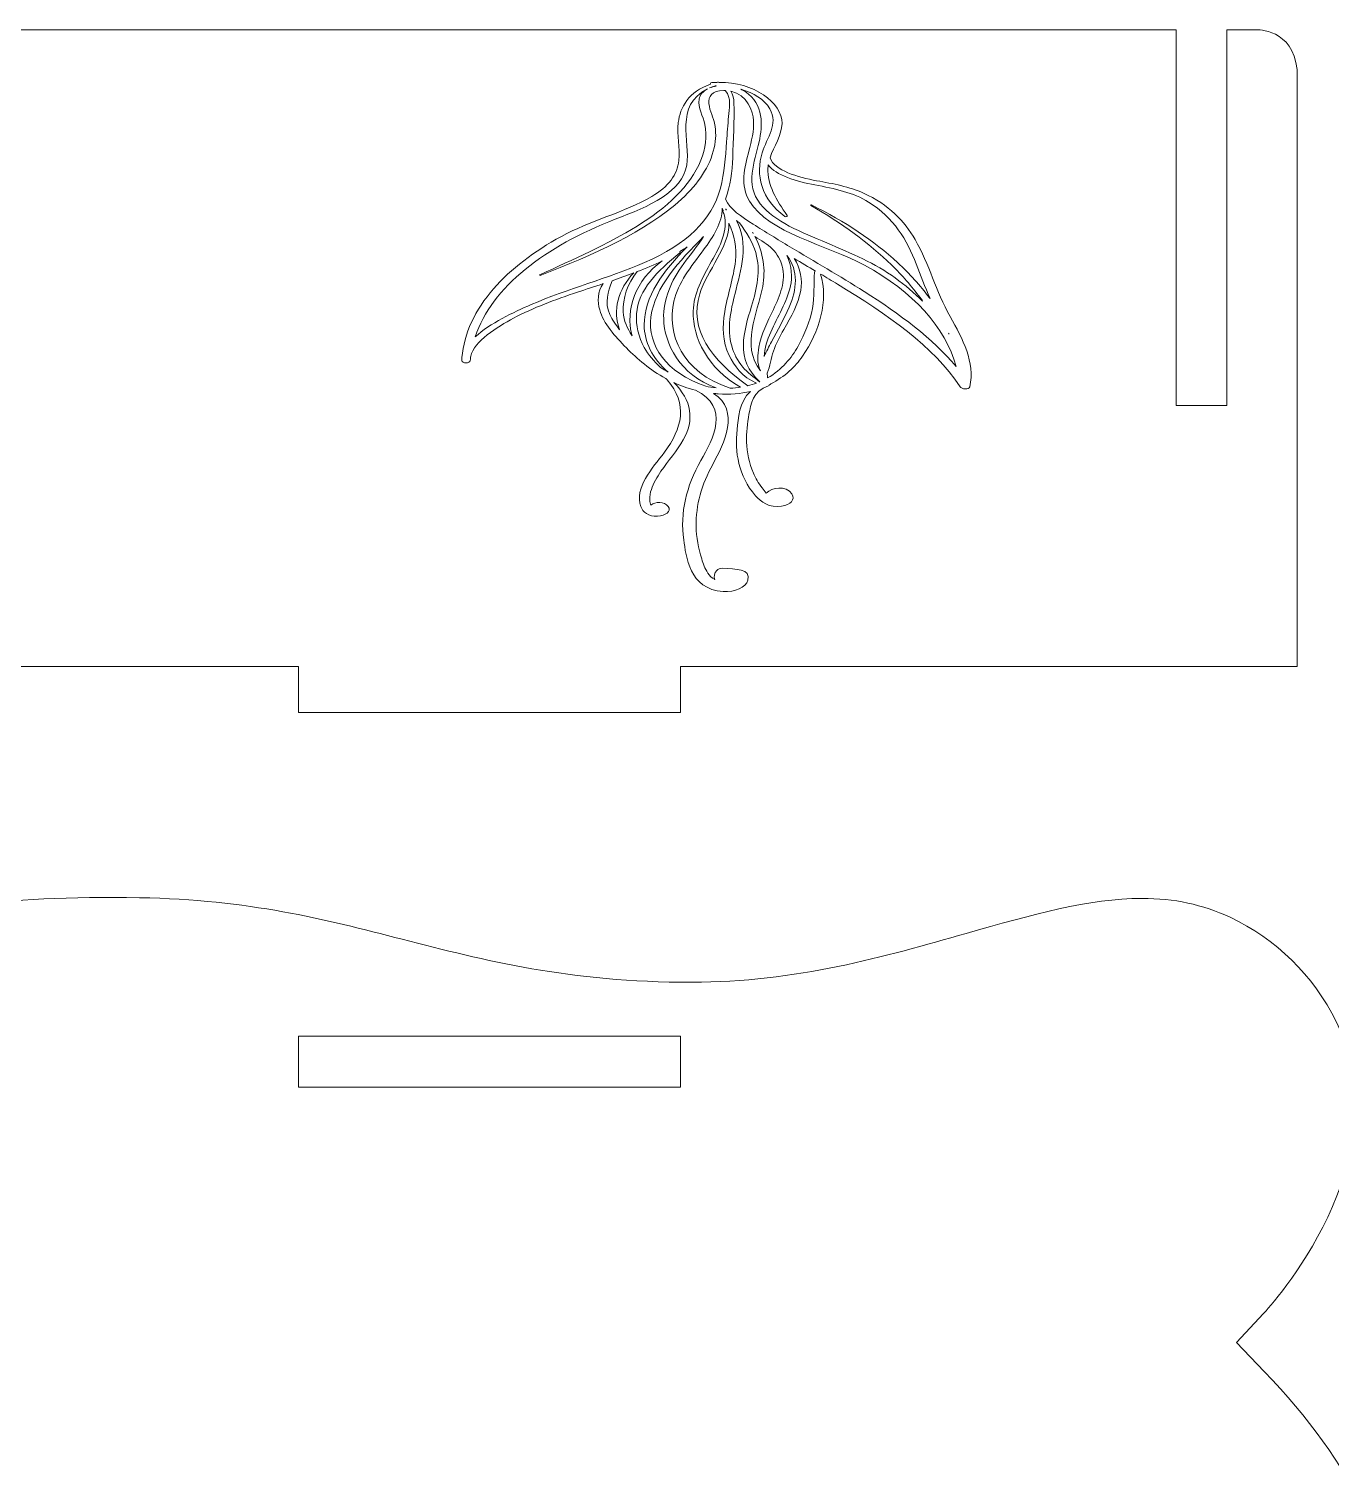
# Model space of a CAD drawing. Header units: millimetres. Extents: x -390 to 773, y -263 to 188.
# Drawn here: x 385.5 to 487.8, y 75.6 to 188.4 of the extents above; entities that cross this region are included whole.
import ezdxf

# ---------------------------------------------------------------- set-up
doc = ezdxf.new("R2010")
doc.units = ezdxf.units.MM
doc.header["$MEASUREMENT"] = 0
doc.layers.add('Layer 1', color=7, linetype='Continuous')

msp = doc.modelspace()

# ---------------------------------------------------------------- linework, layer by layer
at = {"layer": 'Layer 1', "color": 140, "lineweight": 9}
for points, knots in [([(150.1144, 138.3326), (150.1144, 138.3326), (150.1144, 185.2148), (150.1144, 185.2148), (150.1144, 185.2148), (150.1144, 185.2148), (150.114, 188.257), (153.3302, 188.3326), (153.3302, 188.3326), (153.3302, 188.3326), (155.6145, 188.3326), (155.6145, 188.3326), (155.6145, 188.3326), (155.6145, 188.3326), (155.6145, 158.833), (155.6145, 158.833), (155.6145, 158.833), (155.6145, 158.833), (159.6145, 158.833), (159.6145, 158.833), (159.6145, 158.833), (159.6145, 158.833), (159.6145, 188.3326), (159.6145, 188.3326), (159.6145, 188.3326), (159.6145, 188.3326), (475.6146, 188.3326), (475.6146, 188.3326), (475.6146, 188.3326), (475.6146, 188.3326), (475.6146, 158.833), (475.6146, 158.833), (475.6146, 158.833), (475.6146, 158.833), (479.6146, 158.833), (479.6146, 158.833), (479.6146, 158.833), (479.6146, 158.833), (479.6146, 188.3326), (479.6146, 188.3326), (479.6146, 188.3326), (479.6146, 188.3326), (481.9426, 188.3326), (481.9426, 188.3326), (481.9426, 188.3326), (481.9426, 188.3326), (484.832, 188.4082), (485.1146, 185.2011), (485.1146, 185.2011), (485.1146, 185.2011), (485.1146, 138.3326), (485.1146, 138.3326), (485.1146, 138.3326), (485.1146, 138.3326), (436.7013, 138.3326), (436.7013, 138.3326), (436.7013, 138.3326), (436.7013, 138.3326), (436.7013, 134.7327), (436.7013, 134.7327), (436.7013, 134.7327), (436.7013, 134.7327), (406.7012, 134.7327), (406.7012, 134.7327), (406.7012, 134.7327), (406.7012, 134.7327), (406.7012, 138.3326), (406.7012, 138.3326), (406.7012, 138.3326), (406.7012, 138.3326), (332.6146, 138.3326), (332.6146, 138.3326), (332.6146, 138.3326), (332.6146, 138.3326), (332.6146, 134.7327), (332.6146, 134.7327), (332.6146, 134.7327), (332.6146, 134.7327), (302.6146, 134.7327), (302.6146, 134.7327), (302.6146, 134.7327), (302.6146, 134.7327), (302.6146, 138.3326), (302.6146, 138.3326), (302.6146, 138.3326), (302.6146, 138.3326), (228.5381, 138.3326), (228.5381, 138.3326), (228.5381, 138.3326), (228.5381, 138.3326), (228.5381, 134.7327), (228.5381, 134.7327), (228.5381, 134.7327), (228.5381, 134.7327), (198.5381, 134.7327), (198.5381, 134.7327), (198.5381, 134.7327), (198.5381, 134.7327), (198.5381, 138.3326), (198.5381, 138.3326), (198.5381, 138.3326), (198.5381, 138.3326), (150.1144, 138.3326), (150.1144, 138.3326)], [0, 0, 0, 0, 0.03703704, 0.03703704, 0.03703704, 0.03703704, 0.07407407, 0.07407407, 0.07407407, 0.07407407, 0.11111111, 0.11111111, 0.11111111, 0.11111111, 0.14814815, 0.14814815, 0.14814815, 0.14814815, 0.18518519, 0.18518519, 0.18518519, 0.18518519, 0.22222222, 0.22222222, 0.22222222, 0.22222222, 0.25925926, 0.25925926, 0.25925926, 0.25925926, 0.2962963, 0.2962963, 0.2962963, 0.2962963, 0.33333333, 0.33333333, 0.33333333, 0.33333333, 0.37037037, 0.37037037, 0.37037037, 0.37037037, 0.40740741, 0.40740741, 0.40740741, 0.40740741, 0.44444444, 0.44444444, 0.44444444, 0.44444444, 0.48148148, 0.48148148, 0.48148148, 0.48148148, 0.51851852, 0.51851852, 0.51851852, 0.51851852, 0.55555556, 0.55555556, 0.55555556, 0.55555556, 0.59259259, 0.59259259, 0.59259259, 0.59259259, 0.62962963, 0.62962963, 0.62962963, 0.62962963, 0.66666667, 0.66666667, 0.66666667, 0.66666667, 0.7037037, 0.7037037, 0.7037037, 0.7037037, 0.74074074, 0.74074074, 0.74074074, 0.74074074, 0.77777778, 0.77777778, 0.77777778, 0.77777778, 0.81481481, 0.81481481, 0.81481481, 0.81481481, 0.85185185, 0.85185185, 0.85185185, 0.85185185, 0.88888889, 0.88888889, 0.88888889, 0.88888889, 0.92592593, 0.92592593, 0.92592593, 0.92592593, 1, 1, 1, 1]), ([(317.6146, -127.7925), (317.6146, -127.7925), (316.9787, -127.3985), (316.9787, -127.3985), (316.9787, -127.3985), (309.0603, -122.4939), (294.5624, -120.4573), (288.5597, -120.4573), (288.5597, -120.4573), (278.557, -120.4573), (271.9278, -121.8421), (265.5164, -123.182), (265.5164, -123.182), (258.5825, -124.6324), (252.0478, -126.0049), (241.0019, -125.771), (241.0019, -125.771), (232.3627, -125.5949), (226.5445, -124.0967), (220.3841, -122.5099), (220.3841, -122.5099), (213.9333, -120.8479), (207.2644, -119.1292), (197.6492, -119.1292), (197.6492, -119.1292), (189.5019, -119.1292), (182.3869, -121.1623), (176.1095, -122.9561), (176.1095, -122.9561), (170.9324, -124.4365), (166.4689, -125.7134), (162.2886, -125.7134), (162.2886, -125.7134), (159.7504, -125.7134), (157.5534, -125.2415), (155.3749, -124.2278), (155.3749, -124.2278), (151.7876, -122.5602), (148.8255, -119.6533), (147.0351, -116.0424), (147.0351, -116.0424), (141.668, -105.2147), (152.2929, -93.6036), (152.7476, -93.1148), (152.7476, -93.1148), (152.7476, -93.1148), (154.8697, -90.8321), (154.8697, -90.8321), (154.8697, -90.8321), (154.8697, -90.8321), (152.6979, -88.5839), (152.6979, -88.5839), (152.6979, -88.5839), (145.6545, -81.2919), (142.2713, -74.0726), (142.6422, -67.1278), (142.6422, -67.1278), (142.9108, -62.0886), (145.0156, -58.6883), (147.6804, -54.3842), (147.6804, -54.3842), (150.0983, -50.4775), (152.8362, -46.0546), (154.3623, -39.8012), (154.3623, -39.8012), (156.1558, -32.459), (157.0829, -16.4868), (149.184, -3.1986), (149.184, -3.1986), (149.184, -3.1986), (148.9428, -2.792), (148.9428, -2.792), (148.9428, -2.792), (148.9428, -2.792), (149.184, -2.3856), (149.184, -2.3856), (149.184, -2.3856), (157.0829, 10.9018), (156.1555, 26.874), (154.3623, 34.2172), (154.3623, 34.2172), (152.8362, 40.4703), (150.0983, 44.8932), (147.6826, 48.7966), (147.6826, 48.7966), (145.0156, 53.1044), (142.9108, 56.5045), (142.6422, 61.5448), (142.6422, 61.5448), (142.2713, 68.4893), (145.6545, 75.7078), (152.6979, 82.9996), (152.6979, 82.9996), (152.6979, 82.9996), (154.87, 85.2496), (154.87, 85.2496), (154.87, 85.2496), (154.87, 85.2496), (152.746, 87.5324), (152.746, 87.5324), (152.746, 87.5324), (152.2917, 88.0193), (141.6606, 99.6165), (147.0357, 110.4583), (147.0357, 110.4583), (148.8252, 114.0692), (151.787, 116.9762), (155.3755, 118.6445), (155.3755, 118.6445), (157.5568, 119.6574), (159.7532, 120.1293), (162.288, 120.1293), (162.288, 120.1293), (166.4606, 120.1293), (170.9242, 118.8535), (176.0927, 117.3764), (176.0927, 117.3764), (182.3811, 115.5787), (189.4988, 113.5441), (197.6492, 113.5441), (197.6492, 113.5441), (207.2653, 113.5441), (213.9339, 115.2628), (220.3828, 116.924), (220.3828, 116.924), (226.5424, 118.5116), (232.3603, 120.0106), (241.0032, 120.1869), (241.0032, 120.1869), (252.013, 120.4144), (258.5764, 119.0473), (265.5045, 117.5995), (265.5045, 117.5995), (271.9205, 116.2588), (278.553, 114.8722), (288.5597, 114.8722), (288.5597, 114.8722), (294.5624, 114.8722), (309.0603, 116.9088), (316.9787, 121.8134), (316.9787, 121.8134), (316.9787, 121.8134), (317.6146, 122.2076), (317.6146, 122.2076), (317.6146, 122.2076), (317.6146, 122.2076), (318.2502, 121.8134), (318.2502, 121.8134), (318.2502, 121.8134), (326.1686, 116.9088), (340.6668, 114.8722), (346.6692, 114.8722), (346.6692, 114.8722), (356.677, 114.8722), (363.3087, 116.2588), (369.722, 117.5995), (369.722, 117.5995), (376.6517, 119.0473), (383.1957, 120.418), (394.2281, 120.1869), (394.2281, 120.1869), (402.8682, 120.0106), (408.6867, 118.5116), (414.846, 116.924), (414.846, 116.924), (421.2951, 115.2628), (427.9635, 113.5441), (437.5805, 113.5441), (437.5805, 113.5441), (445.7312, 113.5441), (452.8486, 115.5787), (459.1282, 117.3746), (459.1282, 117.3746), (464.3046, 118.8535), (468.7682, 120.1293), (472.9414, 120.1293), (472.9414, 120.1293), (475.4775, 120.1293), (477.6739, 119.6574), (479.8536, 118.6435), (479.8536, 118.6435), (483.4415, 116.9762), (486.4033, 114.0692), (488.1937, 110.4583), (488.1937, 110.4583), (493.5685, 99.6157), (482.9384, 88.0203), (482.4834, 87.5324), (482.4834, 87.5324), (482.4834, 87.5324), (480.3576, 85.2506), (480.3576, 85.2506), (480.3576, 85.2506), (480.3576, 85.2506), (482.5318, 82.9996), (482.5318, 82.9996), (482.5318, 82.9996), (489.5746, 75.7078), (492.9578, 68.4885), (492.5869, 61.5438), (492.5869, 61.5438), (492.3177, 56.5045), (490.2135, 53.1044), (487.5484, 48.8), (487.5484, 48.8), (485.1305, 44.8932), (482.3926, 40.4703), (480.8665, 34.2172), (480.8665, 34.2172), (479.0736, 26.874), (478.1459, 10.9018), (486.0451, -2.3856), (486.0451, -2.3856), (486.0451, -2.3856), (486.2863, -2.792), (486.2863, -2.792), (486.2863, -2.792), (486.2863, -2.792), (486.0451, -3.1986), (486.0451, -3.1986), (486.0451, -3.1986), (478.1456, -16.4868), (479.073, -32.459), (480.8665, -39.8012), (480.8665, -39.8012), (482.3926, -46.0546), (485.1305, -50.4775), (487.5466, -54.3807), (487.5466, -54.3807), (490.2135, -58.6883), (492.3177, -62.0886), (492.5869, -67.1288), (492.5869, -67.1288), (492.9578, -74.0736), (489.5746, -81.2919), (482.5312, -88.5839), (482.5312, -88.5839), (482.5312, -88.5839), (480.3588, -90.8329), (480.3588, -90.8329), (480.3588, -90.8329), (480.3588, -90.8329), (482.4825, -93.1158), (482.4825, -93.1158), (482.4825, -93.1158), (482.9372, -93.6044), (493.5615, -105.2147), (488.1931, -116.0424), (488.1931, -116.0424), (486.4039, -119.6533), (483.4418, -122.5602), (479.8536, -124.2286), (479.8536, -124.2286), (477.6745, -125.2415), (475.4781, -125.7134), (472.9402, -125.7134), (472.9402, -125.7134), (468.7615, -125.7134), (464.297, -124.4365), (459.1282, -122.9589), (459.1282, -122.9589), (452.8422, -121.1623), (445.727, -119.1292), (437.5805, -119.1292), (437.5805, -119.1292), (427.9649, -119.1292), (421.2955, -120.8479), (414.846, -122.5091), (414.846, -122.5091), (408.6845, -124.0967), (402.8661, -125.5949), (394.2266, -125.771), (394.2266, -125.771), (383.2066, -126.0023), (376.6526, -124.6324), (369.7247, -123.1853), (369.7247, -123.1853), (363.308, -121.8442), (356.6761, -120.4573), (346.6692, -120.4573), (346.6692, -120.4573), (340.6668, -120.4573), (326.1686, -122.4939), (318.2502, -127.3985), (318.2502, -127.3985), (318.2502, -127.3985), (317.6146, -127.7925), (317.6146, -127.7925)], [0, 0, 0, 0, 0.01369863, 0.01369863, 0.01369863, 0.01369863, 0.02739726, 0.02739726, 0.02739726, 0.02739726, 0.04109589, 0.04109589, 0.04109589, 0.04109589, 0.05479452, 0.05479452, 0.05479452, 0.05479452, 0.06849315, 0.06849315, 0.06849315, 0.06849315, 0.08219178, 0.08219178, 0.08219178, 0.08219178, 0.09589041, 0.09589041, 0.09589041, 0.09589041, 0.10958904, 0.10958904, 0.10958904, 0.10958904, 0.12328767, 0.12328767, 0.12328767, 0.12328767, 0.1369863, 0.1369863, 0.1369863, 0.1369863, 0.15068493, 0.15068493, 0.15068493, 0.15068493, 0.16438356, 0.16438356, 0.16438356, 0.16438356, 0.17808219, 0.17808219, 0.17808219, 0.17808219, 0.19178082, 0.19178082, 0.19178082, 0.19178082, 0.20547945, 0.20547945, 0.20547945, 0.20547945, 0.21917808, 0.21917808, 0.21917808, 0.21917808, 0.23287671, 0.23287671, 0.23287671, 0.23287671, 0.24657534, 0.24657534, 0.24657534, 0.24657534, 0.26027397, 0.26027397, 0.26027397, 0.26027397, 0.2739726, 0.2739726, 0.2739726, 0.2739726, 0.28767123, 0.28767123, 0.28767123, 0.28767123, 0.30136986, 0.30136986, 0.30136986, 0.30136986, 0.31506849, 0.31506849, 0.31506849, 0.31506849, 0.32876712, 0.32876712, 0.32876712, 0.32876712, 0.34246575, 0.34246575, 0.34246575, 0.34246575, 0.35616438, 0.35616438, 0.35616438, 0.35616438, 0.36986301, 0.36986301, 0.36986301, 0.36986301, 0.38356164, 0.38356164, 0.38356164, 0.38356164, 0.39726027, 0.39726027, 0.39726027, 0.39726027, 0.4109589, 0.4109589, 0.4109589, 0.4109589, 0.42465753, 0.42465753, 0.42465753, 0.42465753, 0.43835616, 0.43835616, 0.43835616, 0.43835616, 0.45205479, 0.45205479, 0.45205479, 0.45205479, 0.46575342, 0.46575342, 0.46575342, 0.46575342, 0.47945205, 0.47945205, 0.47945205, 0.47945205, 0.49315068, 0.49315068, 0.49315068, 0.49315068, 0.50684932, 0.50684932, 0.50684932, 0.50684932, 0.52054795, 0.52054795, 0.52054795, 0.52054795, 0.53424658, 0.53424658, 0.53424658, 0.53424658, 0.54794521, 0.54794521, 0.54794521, 0.54794521, 0.56164384, 0.56164384, 0.56164384, 0.56164384, 0.57534247, 0.57534247, 0.57534247, 0.57534247, 0.5890411, 0.5890411, 0.5890411, 0.5890411, 0.60273973, 0.60273973, 0.60273973, 0.60273973, 0.61643836, 0.61643836, 0.61643836, 0.61643836, 0.63013699, 0.63013699, 0.63013699, 0.63013699, 0.64383562, 0.64383562, 0.64383562, 0.64383562, 0.65753425, 0.65753425, 0.65753425, 0.65753425, 0.67123288, 0.67123288, 0.67123288, 0.67123288, 0.68493151, 0.68493151, 0.68493151, 0.68493151, 0.69863014, 0.69863014, 0.69863014, 0.69863014, 0.71232877, 0.71232877, 0.71232877, 0.71232877, 0.7260274, 0.7260274, 0.7260274, 0.7260274, 0.73972603, 0.73972603, 0.73972603, 0.73972603, 0.75342466, 0.75342466, 0.75342466, 0.75342466, 0.76712329, 0.76712329, 0.76712329, 0.76712329, 0.78082192, 0.78082192, 0.78082192, 0.78082192, 0.79452055, 0.79452055, 0.79452055, 0.79452055, 0.80821918, 0.80821918, 0.80821918, 0.80821918, 0.82191781, 0.82191781, 0.82191781, 0.82191781, 0.83561644, 0.83561644, 0.83561644, 0.83561644, 0.84931507, 0.84931507, 0.84931507, 0.84931507, 0.8630137, 0.8630137, 0.8630137, 0.8630137, 0.87671233, 0.87671233, 0.87671233, 0.87671233, 0.89041096, 0.89041096, 0.89041096, 0.89041096, 0.90410959, 0.90410959, 0.90410959, 0.90410959, 0.91780822, 0.91780822, 0.91780822, 0.91780822, 0.93150685, 0.93150685, 0.93150685, 0.93150685, 0.94520548, 0.94520548, 0.94520548, 0.94520548, 0.95890411, 0.95890411, 0.95890411, 0.95890411, 0.97260274, 0.97260274, 0.97260274, 0.97260274, 1, 1, 1, 1]), ([(406.7013, 109.3076), (406.7013, 109.3076), (436.7013, 109.3076), (436.7013, 109.3076), (436.7013, 109.3076), (436.7013, 109.3076), (436.7013, 105.3076), (436.7013, 105.3076), (436.7013, 105.3076), (436.7013, 105.3076), (406.7013, 105.3076), (406.7013, 105.3076), (406.7013, 105.3076), (406.7013, 105.3076), (406.7013, 109.3076), (406.7013, 109.3076)], [0, 0, 0, 0, 0.2, 0.2, 0.2, 0.2, 0.4, 0.4, 0.4, 0.4, 0.6, 0.6, 0.6, 0.6, 1, 1, 1, 1])]:
    msp.add_open_spline(points, degree=3, knots=knots, dxfattribs=at)
at = {"layer": 'Layer 1', "color": 240, "lineweight": 9}
for points, knots in [([(457.865, 165.8191), (456.7609, 167.8028), (456.2538, 169.8928), (455.1183, 171.8655), (455.1183, 171.8655), (454.3036, 173.2806), (453.0539, 174.6103), (451.077, 175.4996), (451.077, 175.4996), (449.9498, 176.0067), (448.7034, 176.2364), (447.3878, 176.4776), (447.3878, 176.4776), (445.9146, 176.7475), (444.0885, 177.2691), (443.7308, 178.2702), (443.7308, 178.2702), (444.0358, 179.1772), (444.6614, 180.0394), (444.6767, 180.9669), (444.6767, 180.9669), (444.7035, 182.5973), (442.408, 184.2507), (439.7395, 184.1943), (439.7395, 184.1943), (439.703, 184.2122), (439.6571, 184.2211), (439.6051, 184.2091), (439.6051, 184.2091), (439.5732, 184.2018), (439.5447, 184.1924), (439.5133, 184.1846), (439.5133, 184.1846), (439.4727, 184.1823), (439.4318, 184.1793), (439.3909, 184.1762), (439.3909, 184.1762), (439.3435, 184.1821), (439.2972, 184.1888), (439.2468, 184.1928), (439.2468, 184.1928), (439.1001, 184.2047), (439.0403, 184.1253), (439.0626, 184.0523), (439.0626, 184.0523), (437.3521, 183.4712), (436.6629, 182.2381), (436.5281, 181.036), (436.5281, 181.036), (436.4172, 180.0477), (436.6863, 179.0574), (436.5773, 178.0686), (436.5773, 178.0686), (436.4533, 176.942), (435.766, 176.0003), (434.4388, 175.2353), (434.4388, 175.2353), (432.3089, 174.0076), (429.5474, 173.2933), (427.3474, 172.1047), (427.3474, 172.1047), (425.2059, 170.9479), (423.3784, 169.548), (422.0247, 167.9896), (422.0247, 167.9896), (420.5773, 166.3229), (419.6928, 164.4826), (419.5411, 162.586), (419.5411, 162.586), (419.5314, 162.5147), (419.5245, 162.4435), (419.5248, 162.3718), (419.5248, 162.3718), (419.5259, 162.0983), (420.1749, 162.1015), (420.1977, 162.3718), (420.1977, 162.3718), (420.207, 162.4816), (420.221, 162.5905), (420.2348, 162.6992), (420.2348, 162.6992), (420.4992, 163.8557), (422.2983, 164.9956), (423.6007, 165.6894), (423.6007, 165.6894), (425.1252, 166.5018), (426.8625, 167.1381), (428.6208, 167.7266), (428.6208, 167.7266), (429.2851, 167.9491), (429.9604, 168.1694), (430.6349, 168.3941), (430.6349, 168.3941), (430.1603, 167.7801), (430.186, 166.9638), (430.3571, 166.3406), (430.3571, 166.3406), (430.6548, 165.2562), (431.5522, 164.2709), (432.4615, 163.3471), (432.4615, 163.3471), (433.3157, 162.4796), (434.3182, 161.6102), (435.5474, 160.939), (435.5474, 160.939), (435.5746, 160.9228), (435.5997, 160.9051), (435.6272, 160.889), (435.6272, 160.889), (435.6272, 160.889), (435.6325, 160.8871), (435.6325, 160.8871), (435.6325, 160.8871), (435.6306, 160.8734), (435.6331, 160.859), (435.6471, 160.8431), (435.6471, 160.8431), (437.3135, 158.954), (436.8337, 157.0238), (435.4338, 155.152), (435.4338, 155.152), (434.4899, 153.8898), (433.0473, 152.3432), (433.5913, 150.8861), (433.5913, 150.8861), (433.7413, 150.4842), (434.1787, 150.0932), (434.9069, 150.1323), (434.9069, 150.1323), (435.5133, 150.165), (436.0123, 150.5169), (435.7345, 150.895), (435.7345, 150.895), (435.4133, 151.3328), (434.7437, 151.2584), (434.3793, 151.0153), (434.3793, 151.0153), (434.3127, 151.1133), (434.2942, 151.2344), (434.2871, 151.4342), (434.2871, 151.4342), (434.2775, 151.7047), (434.3316, 151.9794), (434.4167, 152.2444), (434.4167, 152.2444), (434.5735, 152.734), (434.8547, 153.2059), (435.1695, 153.6628), (435.1695, 153.6628), (435.7379, 154.4879), (436.4339, 155.2772), (436.9196, 156.1245), (436.9196, 156.1245), (437.8095, 157.6767), (437.5847, 159.2619), (436.1795, 160.6219), (436.1795, 160.6219), (436.7021, 160.3823), (437.263, 160.1795), (437.8677, 160.0271), (437.8677, 160.0271), (440.6471, 158.6917), (439.2519, 156.2081), (438.29, 154.5033), (438.29, 154.5033), (437.1617, 152.5036), (436.6542, 150.3967), (436.9569, 148.2773), (436.9569, 148.2773), (437.1355, 147.0264), (437.3707, 144.3965), (440.0558, 144.221), (440.0558, 144.221), (440.9722, 144.1613), (441.8441, 144.5247), (441.9966, 145.1135), (441.9966, 145.1135), (442.2285, 146.0101), (441.0522, 145.9837), (439.9981, 146.0457), (439.9981, 146.0457), (439.8208, 146.0561), (439.6411, 145.9765), (439.5539, 145.8855), (439.5539, 145.8855), (439.3371, 145.6598), (439.3019, 145.3911), (439.4066, 145.1534), (439.4066, 145.1534), (439.4066, 145.1534), (439.3983, 145.1572), (439.3983, 145.1572), (439.3983, 145.1572), (439.1067, 145.3197), (438.9927, 145.4568), (438.8469, 145.6764), (438.8469, 145.6764), (438.613, 146.0286), (438.4895, 146.4096), (438.3673, 146.7824), (438.3673, 146.7824), (438.0914, 147.6245), (437.9483, 148.4834), (437.9326, 149.3431), (437.9326, 149.3431), (437.9023, 151.0078), (438.3658, 152.6373), (439.2328, 154.2074), (439.2328, 154.2074), (440.1469, 155.8628), (441.4189, 158.4068), (439.2915, 159.7755), (439.2915, 159.7755), (439.413, 159.7629), (439.5356, 159.7512), (439.66, 159.7424), (439.66, 159.7424), (440.5859, 159.6768), (441.4295, 159.7535), (442.191, 159.9358), (442.191, 159.9358), (441.2923, 159.135), (441.2544, 157.783), (441.1541, 156.9332), (441.1541, 156.9332), (440.9483, 155.1881), (441.2481, 153.3113), (442.5866, 151.7476), (442.5866, 151.7476), (442.9983, 151.2667), (443.6786, 150.7736), (444.6435, 150.9129), (444.6435, 150.9129), (445.3548, 151.0157), (445.7332, 151.4506), (445.4529, 151.8811), (445.4529, 151.8811), (444.9901, 152.5924), (443.8667, 152.3881), (443.4421, 151.9475), (443.4421, 151.9475), (443.3152, 152.0777), (443.2104, 152.2184), (443.1072, 152.3567), (443.1072, 152.3567), (442.8262, 152.7328), (442.6017, 153.1245), (442.4253, 153.525), (442.4253, 153.525), (442.0761, 154.3171), (441.9201, 155.1373), (441.8941, 155.9579), (441.8941, 155.9579), (441.871, 156.6885), (441.9405, 157.4224), (442.0806, 158.1478), (442.0806, 158.1478), (442.2294, 158.9176), (442.3719, 159.9583), (443.6007, 160.36), (443.6007, 160.36), (443.6538, 160.3775), (443.6737, 160.4076), (443.6717, 160.4378), (443.6717, 160.4378), (443.7289, 160.4629), (443.7769, 160.4958), (443.8064, 160.5335), (443.8064, 160.5335), (444.878, 161.0864), (445.7082, 161.867), (446.288, 162.7061), (446.288, 162.7061), (447.5742, 164.5678), (448.3633, 167.1103), (447.7028, 169.1478), (447.7028, 169.1478), (448.1464, 168.8852), (448.5887, 168.6218), (449.0267, 168.3558), (449.0267, 168.3558), (452.8876, 166.0112), (456.6022, 163.4731), (458.6503, 160.3056), (458.6503, 160.3056), (458.7776, 160.1098), (459.3563, 160.0291), (459.419, 160.3056), (459.419, 160.3056), (459.8559, 162.2316), (458.8623, 164.0241), (457.865, 165.8191)], [0, 0, 0, 0, 0.01351351, 0.01351351, 0.01351351, 0.01351351, 0.02702703, 0.02702703, 0.02702703, 0.02702703, 0.04054054, 0.04054054, 0.04054054, 0.04054054, 0.05405405, 0.05405405, 0.05405405, 0.05405405, 0.06756757, 0.06756757, 0.06756757, 0.06756757, 0.08108108, 0.08108108, 0.08108108, 0.08108108, 0.09459459, 0.09459459, 0.09459459, 0.09459459, 0.10810811, 0.10810811, 0.10810811, 0.10810811, 0.12162162, 0.12162162, 0.12162162, 0.12162162, 0.13513514, 0.13513514, 0.13513514, 0.13513514, 0.14864865, 0.14864865, 0.14864865, 0.14864865, 0.16216216, 0.16216216, 0.16216216, 0.16216216, 0.17567568, 0.17567568, 0.17567568, 0.17567568, 0.18918919, 0.18918919, 0.18918919, 0.18918919, 0.2027027, 0.2027027, 0.2027027, 0.2027027, 0.21621622, 0.21621622, 0.21621622, 0.21621622, 0.22972973, 0.22972973, 0.22972973, 0.22972973, 0.24324324, 0.24324324, 0.24324324, 0.24324324, 0.25675676, 0.25675676, 0.25675676, 0.25675676, 0.27027027, 0.27027027, 0.27027027, 0.27027027, 0.28378378, 0.28378378, 0.28378378, 0.28378378, 0.2972973, 0.2972973, 0.2972973, 0.2972973, 0.31081081, 0.31081081, 0.31081081, 0.31081081, 0.32432432, 0.32432432, 0.32432432, 0.32432432, 0.33783784, 0.33783784, 0.33783784, 0.33783784, 0.35135135, 0.35135135, 0.35135135, 0.35135135, 0.36486486, 0.36486486, 0.36486486, 0.36486486, 0.37837838, 0.37837838, 0.37837838, 0.37837838, 0.39189189, 0.39189189, 0.39189189, 0.39189189, 0.40540541, 0.40540541, 0.40540541, 0.40540541, 0.41891892, 0.41891892, 0.41891892, 0.41891892, 0.43243243, 0.43243243, 0.43243243, 0.43243243, 0.44594595, 0.44594595, 0.44594595, 0.44594595, 0.45945946, 0.45945946, 0.45945946, 0.45945946, 0.47297297, 0.47297297, 0.47297297, 0.47297297, 0.48648649, 0.48648649, 0.48648649, 0.48648649, 0.5, 0.5, 0.5, 0.5, 0.51351351, 0.51351351, 0.51351351, 0.51351351, 0.52702703, 0.52702703, 0.52702703, 0.52702703, 0.54054054, 0.54054054, 0.54054054, 0.54054054, 0.55405405, 0.55405405, 0.55405405, 0.55405405, 0.56756757, 0.56756757, 0.56756757, 0.56756757, 0.58108108, 0.58108108, 0.58108108, 0.58108108, 0.59459459, 0.59459459, 0.59459459, 0.59459459, 0.60810811, 0.60810811, 0.60810811, 0.60810811, 0.62162162, 0.62162162, 0.62162162, 0.62162162, 0.63513514, 0.63513514, 0.63513514, 0.63513514, 0.64864865, 0.64864865, 0.64864865, 0.64864865, 0.66216216, 0.66216216, 0.66216216, 0.66216216, 0.67567568, 0.67567568, 0.67567568, 0.67567568, 0.68918919, 0.68918919, 0.68918919, 0.68918919, 0.7027027, 0.7027027, 0.7027027, 0.7027027, 0.71621622, 0.71621622, 0.71621622, 0.71621622, 0.72972973, 0.72972973, 0.72972973, 0.72972973, 0.74324324, 0.74324324, 0.74324324, 0.74324324, 0.75675676, 0.75675676, 0.75675676, 0.75675676, 0.77027027, 0.77027027, 0.77027027, 0.77027027, 0.78378378, 0.78378378, 0.78378378, 0.78378378, 0.7972973, 0.7972973, 0.7972973, 0.7972973, 0.81081081, 0.81081081, 0.81081081, 0.81081081, 0.82432432, 0.82432432, 0.82432432, 0.82432432, 0.83783784, 0.83783784, 0.83783784, 0.83783784, 0.85135135, 0.85135135, 0.85135135, 0.85135135, 0.86486486, 0.86486486, 0.86486486, 0.86486486, 0.87837838, 0.87837838, 0.87837838, 0.87837838, 0.89189189, 0.89189189, 0.89189189, 0.89189189, 0.90540541, 0.90540541, 0.90540541, 0.90540541, 0.91891892, 0.91891892, 0.91891892, 0.91891892, 0.93243243, 0.93243243, 0.93243243, 0.93243243, 0.94594595, 0.94594595, 0.94594595, 0.94594595, 0.95945946, 0.95945946, 0.95945946, 0.95945946, 0.97297297, 0.97297297, 0.97297297, 0.97297297, 1, 1, 1, 1]), ([(439.413, 183.9222), (439.4488, 183.9172), (439.4829, 183.9112), (439.5164, 183.9048), (439.5164, 183.9048), (439.3293, 183.8736), (439.1529, 183.8248), (438.9911, 183.7593), (438.9911, 183.7593), (439.1233, 183.8171), (439.2624, 183.8721), (439.413, 183.9222)], [0, 0, 0, 0, 0.25, 0.25, 0.25, 0.25, 0.5, 0.5, 0.5, 0.5, 1, 1, 1, 1]), ([(424.976, 166.7525), (423.5978, 166.1602), (421.7311, 165.2637), (420.5786, 164.2172), (420.5786, 164.2172), (421.8674, 168.1375), (426.0967, 171.3424), (431.5752, 173.4459), (431.5752, 173.4459), (434.2537, 174.4744), (436.8429, 175.5848), (437.1974, 177.7068), (437.1974, 177.7068), (437.4968, 179.4995), (436.1871, 182.3855), (438.8167, 183.6799), (438.8167, 183.6799), (438.4744, 183.4999), (438.2277, 183.2306), (438.1602, 182.869), (438.1602, 182.869), (438.0376, 182.2109), (438.4978, 181.5327), (438.6227, 180.8875), (438.6227, 180.8875), (438.8039, 179.9517), (438.6751, 179.0022), (438.3042, 178.0904), (438.3042, 178.0904), (436.6034, 173.9084), (430.8834, 171.4869), (425.6551, 169.0856), (425.6551, 169.0856), (425.615, 169.0672), (425.6509, 169.0256), (425.6949, 169.0428), (425.6949, 169.0428), (429.859, 170.6603), (433.9711, 172.4674), (436.7895, 175.0376), (436.7895, 175.0376), (438.1006, 176.2333), (439.0261, 177.6219), (439.3465, 179.0633), (439.3465, 179.0633), (439.4886, 179.7028), (439.5102, 180.3431), (439.3795, 180.9843), (439.3795, 180.9843), (439.238, 181.6781), (438.1015, 183.5442), (440.1161, 183.5599), (440.1161, 183.5599), (440.1513, 183.5602), (440.1854, 183.5588), (440.2197, 183.5578), (440.2197, 183.5578), (440.7435, 183.016), (440.5036, 182.0444), (440.4704, 181.5276), (440.4704, 181.5276), (440.4279, 180.8655), (440.3637, 180.2036), (440.3185, 179.5412), (440.3185, 179.5412), (440.2351, 178.32), (440.1509, 177.0944), (439.8328, 175.8867), (439.8328, 175.8867), (439.1725, 173.3821), (437.1869, 171.4849), (433.8732, 170.0474), (433.8732, 170.0474), (431.0347, 168.8162), (427.8228, 167.9762), (424.976, 166.7525)], [0, 0, 0, 0, 0.05, 0.05, 0.05, 0.05, 0.1, 0.1, 0.1, 0.1, 0.15, 0.15, 0.15, 0.15, 0.2, 0.2, 0.2, 0.2, 0.25, 0.25, 0.25, 0.25, 0.3, 0.3, 0.3, 0.3, 0.35, 0.35, 0.35, 0.35, 0.4, 0.4, 0.4, 0.4, 0.45, 0.45, 0.45, 0.45, 0.5, 0.5, 0.5, 0.5, 0.55, 0.55, 0.55, 0.55, 0.6, 0.6, 0.6, 0.6, 0.65, 0.65, 0.65, 0.65, 0.7, 0.7, 0.7, 0.7, 0.75, 0.75, 0.75, 0.75, 0.8, 0.8, 0.8, 0.8, 0.85, 0.85, 0.85, 0.85, 0.9, 0.9, 0.9, 0.9, 1, 1, 1, 1]), ([(445.2891, 171.2916), (444.3193, 171.8768), (443.3562, 172.4675), (442.4071, 173.0659), (442.4071, 173.0659), (441.4867, 173.6465), (440.5674, 174.2352), (440.2413, 175.0228), (440.2413, 175.0228), (440.6194, 176.0808), (440.7572, 177.1854), (440.8013, 178.2773), (440.8013, 178.2773), (440.859, 179.713), (440.9287, 181.1602), (440.9012, 182.5956), (440.9012, 182.5956), (440.8952, 182.9128), (440.8301, 183.235), (440.6518, 183.5071), (440.6518, 183.5071), (441.9571, 183.2299), (442.3892, 181.9114), (442.4386, 181.1919), (442.4386, 181.1919), (442.4938, 180.3869), (442.2731, 179.5881), (442.0677, 178.7966), (442.0677, 178.7966), (441.7305, 177.4963), (441.3718, 176.1295), (442.1297, 174.8588), (442.1297, 174.8588), (443.6057, 172.384), (448.1838, 171.4449), (451.1472, 169.8374), (451.1472, 169.8374), (454.9653, 167.7664), (457.5018, 164.9899), (458.3406, 161.8907), (458.3406, 161.8907), (456.4954, 164.0937), (453.9182, 166.0133), (451.1194, 167.7833), (451.1194, 167.7833), (449.2228, 168.9831), (447.2298, 170.1204), (445.2891, 171.2916)], [0, 0, 0, 0, 0.07692308, 0.07692308, 0.07692308, 0.07692308, 0.15384615, 0.15384615, 0.15384615, 0.15384615, 0.23076923, 0.23076923, 0.23076923, 0.23076923, 0.30769231, 0.30769231, 0.30769231, 0.30769231, 0.38461538, 0.38461538, 0.38461538, 0.38461538, 0.46153846, 0.46153846, 0.46153846, 0.46153846, 0.53846154, 0.53846154, 0.53846154, 0.53846154, 0.61538462, 0.61538462, 0.61538462, 0.61538462, 0.69230769, 0.69230769, 0.69230769, 0.69230769, 0.76923077, 0.76923077, 0.76923077, 0.76923077, 0.84615385, 0.84615385, 0.84615385, 0.84615385, 1, 1, 1, 1]), ([(443.7073, 182.1206), (444.4201, 180.8884), (443.4906, 179.8673), (443.1159, 178.6755), (443.1159, 178.6755), (442.5825, 176.9785), (443.0338, 174.9783), (444.9068, 173.6609), (444.9068, 173.6609), (444.9974, 173.5971), (445.1296, 173.6782), (445.0817, 173.7456), (445.0817, 173.7456), (444.2347, 174.9371), (443.5159, 176.136), (443.5677, 177.4609), (443.5677, 177.4609), (443.5713, 177.5474), (443.5806, 177.633), (443.5933, 177.7181), (443.5933, 177.7181), (444.1672, 176.8939), (445.8362, 176.415), (447.2438, 176.1496), (447.2438, 176.1496), (448.8298, 175.8507), (450.27, 175.5452), (451.4783, 174.7952), (451.4783, 174.7952), (452.4655, 174.1827), (453.2233, 173.4154), (453.804, 172.6275), (453.804, 172.6275), (455.0648, 170.919), (455.4796, 169.0219), (456.2999, 167.2184), (456.2999, 167.2184), (456.2797, 167.2452), (456.2594, 167.2723), (456.2391, 167.2986), (456.2391, 167.2986), (455.5258, 168.2517), (454.698, 169.1689), (453.7579, 170.0409), (453.7579, 170.0409), (451.9029, 171.7608), (449.5958, 173.2988), (446.9865, 174.5725), (446.9865, 174.5725), (446.9442, 174.5932), (446.8834, 174.5583), (446.9257, 174.5343), (446.9257, 174.5343), (449.3658, 173.1499), (451.4897, 171.6005), (453.2675, 169.8611), (453.2675, 169.8611), (454.1045, 169.0413), (454.8621, 168.1867), (455.5201, 167.3045), (455.5201, 167.3045), (455.5884, 167.2135), (455.651, 167.1189), (455.7137, 167.0239), (455.7137, 167.0239), (455.0704, 167.6622), (454.3514, 168.2711), (453.5588, 168.8425), (453.5588, 168.8425), (452.017, 169.9535), (450.1319, 170.7919), (448.1849, 171.5948), (448.1849, 171.5948), (446.232, 172.4001), (444.0433, 173.297), (442.9693, 174.6522), (442.9693, 174.6522), (441.7506, 176.1905), (442.5254, 177.9255), (442.8722, 179.5314), (442.8722, 179.5314), (443.1436, 180.7875), (443.2999, 182.4763), (441.7707, 183.4753), (441.7707, 183.4753), (441.6696, 183.5414), (441.5598, 183.5981), (441.447, 183.6503), (441.447, 183.6503), (442.4517, 183.3608), (443.2597, 182.894), (443.7073, 182.1206)], [0, 0, 0, 0, 0.04166667, 0.04166667, 0.04166667, 0.04166667, 0.08333333, 0.08333333, 0.08333333, 0.08333333, 0.125, 0.125, 0.125, 0.125, 0.16666667, 0.16666667, 0.16666667, 0.16666667, 0.20833333, 0.20833333, 0.20833333, 0.20833333, 0.25, 0.25, 0.25, 0.25, 0.29166667, 0.29166667, 0.29166667, 0.29166667, 0.33333333, 0.33333333, 0.33333333, 0.33333333, 0.375, 0.375, 0.375, 0.375, 0.41666667, 0.41666667, 0.41666667, 0.41666667, 0.45833333, 0.45833333, 0.45833333, 0.45833333, 0.5, 0.5, 0.5, 0.5, 0.54166667, 0.54166667, 0.54166667, 0.54166667, 0.58333333, 0.58333333, 0.58333333, 0.58333333, 0.625, 0.625, 0.625, 0.625, 0.66666667, 0.66666667, 0.66666667, 0.66666667, 0.70833333, 0.70833333, 0.70833333, 0.70833333, 0.75, 0.75, 0.75, 0.75, 0.79166667, 0.79166667, 0.79166667, 0.79166667, 0.83333333, 0.83333333, 0.83333333, 0.83333333, 0.875, 0.875, 0.875, 0.875, 0.91666667, 0.91666667, 0.91666667, 0.91666667, 1, 1, 1, 1]), ([(440.6083, 160.191), (436.7812, 161.4043), (435.6078, 164.4713), (436.1808, 167.008), (436.1808, 167.008), (436.5088, 168.4596), (437.5274, 169.7244), (438.5009, 171.0379), (438.5009, 171.0379), (439.2646, 172.0686), (440.0129, 173.1738), (439.9705, 174.3294), (439.9705, 174.3294), (440.006, 174.2509), (440.0381, 174.1722), (440.0654, 174.0932), (440.0654, 174.0932), (440.0343, 174.0582), (440.0261, 174.0153), (440.0565, 173.9678), (440.0565, 173.9678), (440.0873, 173.9192), (440.1128, 173.8709), (440.1421, 173.8226), (440.1421, 173.8226), (440.4281, 172.5951), (439.8241, 171.3244), (439.1501, 170.1509), (439.1501, 170.1509), (438.4237, 168.8863), (437.7381, 167.59), (437.7018, 166.2331), (437.7018, 166.2331), (437.6458, 164.1322), (438.8541, 161.7074), (441.4181, 160.2651), (441.4181, 160.2651), (441.1597, 160.226), (440.8898, 160.2011), (440.6083, 160.191)], [0, 0, 0, 0, 0.09090909, 0.09090909, 0.09090909, 0.09090909, 0.18181818, 0.18181818, 0.18181818, 0.18181818, 0.27272727, 0.27272727, 0.27272727, 0.27272727, 0.36363636, 0.36363636, 0.36363636, 0.36363636, 0.45454545, 0.45454545, 0.45454545, 0.45454545, 0.54545455, 0.54545455, 0.54545455, 0.54545455, 0.63636364, 0.63636364, 0.63636364, 0.63636364, 0.72727273, 0.72727273, 0.72727273, 0.72727273, 0.81818182, 0.81818182, 0.81818182, 0.81818182, 1, 1, 1, 1]), ([(440.2883, 174.1826), (440.2774, 174.2088), (440.2667, 174.2348), (440.2549, 174.261), (440.2549, 174.261), (440.2724, 174.2355), (440.2892, 174.2099), (440.3076, 174.1848), (440.3076, 174.1848), (440.3076, 174.1848), (440.2883, 174.1826), (440.2883, 174.1826)], [0, 0, 0, 0, 0.25, 0.25, 0.25, 0.25, 0.5, 0.5, 0.5, 0.5, 1, 1, 1, 1]), ([(441.9795, 160.3745), (439.1373, 162.4243), (437.3313, 164.7951), (438.2124, 167.5965), (438.2124, 167.5965), (438.7946, 169.447), (440.5405, 171.2753), (440.5095, 173.1419), (440.5095, 173.1419), (440.9599, 172.1802), (441.1264, 171.2166), (441.0149, 170.177), (441.0149, 170.177), (440.8708, 168.831), (440.3875, 167.5107), (440.1716, 166.1698), (440.1716, 166.1698), (439.9886, 165.0336), (439.9906, 163.8685), (440.5225, 162.7662), (440.5225, 162.7662), (440.8955, 161.9937), (441.5514, 161.0442), (442.6735, 160.5866), (442.6735, 160.5866), (442.4531, 160.5043), (442.2216, 160.4332), (441.9795, 160.3745)], [0, 0, 0, 0, 0.125, 0.125, 0.125, 0.125, 0.25, 0.25, 0.25, 0.25, 0.375, 0.375, 0.375, 0.375, 0.5, 0.5, 0.5, 0.5, 0.625, 0.625, 0.625, 0.625, 0.75, 0.75, 0.75, 0.75, 1, 1, 1, 1]), ([(441.328, 173.165), (441.9051, 172.4243), (442.3697, 171.6581), (442.6087, 170.8289), (442.6087, 170.8289), (443.0208, 169.4007), (442.7072, 168.024), (442.2769, 166.6144), (442.2769, 166.6144), (441.6802, 164.6596), (440.9676, 162.4155), (442.9404, 160.6938), (442.9404, 160.6938), (442.9404, 160.6938), (442.9034, 160.6778), (442.9034, 160.6778), (442.9034, 160.6778), (442.4737, 161.0729), (441.9477, 161.4152), (441.5906, 161.8456), (441.5906, 161.8456), (441.1617, 162.3626), (440.8922, 162.9276), (440.7278, 163.4998), (440.7278, 163.4998), (440.3335, 164.8708), (440.6435, 166.2654), (440.9855, 167.6263), (440.9855, 167.6263), (441.4413, 169.4403), (442.0945, 171.5529), (441.0997, 173.354), (441.0997, 173.354), (441.1739, 173.2904), (441.2502, 173.2275), (441.328, 173.165)], [0, 0, 0, 0, 0.1, 0.1, 0.1, 0.1, 0.2, 0.2, 0.2, 0.2, 0.3, 0.3, 0.3, 0.3, 0.4, 0.4, 0.4, 0.4, 0.5, 0.5, 0.5, 0.5, 0.6, 0.6, 0.6, 0.6, 0.7, 0.7, 0.7, 0.7, 0.8, 0.8, 0.8, 0.8, 1, 1, 1, 1]), ([(438.6896, 160.3385), (435.5556, 161.4401), (434.094, 163.53), (434.386, 165.8004), (434.386, 165.8004), (434.6868, 168.1376), (436.6011, 170.1453), (438.521, 172.0955), (438.521, 172.0955), (438.0551, 171.384), (437.4931, 170.6923), (436.9597, 169.9678), (436.9597, 169.9678), (435.9477, 168.5938), (435.3374, 167.1493), (435.3811, 165.6268), (435.3811, 165.6268), (435.4361, 163.7087), (436.6479, 161.2128), (439.4967, 160.226), (439.4967, 160.226), (439.2205, 160.252), (438.9513, 160.2897), (438.6896, 160.3385)], [0, 0, 0, 0, 0.14285714, 0.14285714, 0.14285714, 0.14285714, 0.28571429, 0.28571429, 0.28571429, 0.28571429, 0.42857143, 0.42857143, 0.42857143, 0.42857143, 0.57142857, 0.57142857, 0.57142857, 0.57142857, 0.71428571, 0.71428571, 0.71428571, 0.71428571, 1, 1, 1, 1]), ([(443.9075, 171.1301), (444.3106, 170.7112), (444.5642, 170.2425), (444.692, 169.7607), (444.692, 169.7607), (444.9962, 168.6121), (444.516, 167.4555), (443.9983, 166.3602), (443.9983, 166.3602), (443.5362, 165.3826), (443.0355, 164.4148), (442.8567, 163.3965), (442.8567, 163.3965), (442.7577, 162.8332), (442.688, 162.1387), (442.9736, 161.5536), (442.9736, 161.5536), (441.4259, 163.6181), (442.7299, 165.9575), (443.1552, 168.1737), (443.1552, 168.1737), (443.4026, 169.4626), (443.222, 170.8373), (442.5424, 172.0909), (442.5424, 172.0909), (443.0186, 171.7729), (443.5331, 171.5192), (443.9075, 171.1301)], [0, 0, 0, 0, 0.125, 0.125, 0.125, 0.125, 0.25, 0.25, 0.25, 0.25, 0.375, 0.375, 0.375, 0.375, 0.5, 0.5, 0.5, 0.5, 0.625, 0.625, 0.625, 0.625, 0.75, 0.75, 0.75, 0.75, 1, 1, 1, 1]), ([(442.4012, 172.3383), (442.3826, 172.3691), (442.3628, 172.3998), (442.3435, 172.4304), (442.3435, 172.4304), (442.3773, 172.4079), (442.4107, 172.3852), (442.4445, 172.3628), (442.4445, 172.3628), (442.428, 172.356), (442.4135, 172.3478), (442.4012, 172.3383)], [0, 0, 0, 0, 0.25, 0.25, 0.25, 0.25, 0.5, 0.5, 0.5, 0.5, 1, 1, 1, 1]), ([(435.1236, 161.8221), (434.63, 162.3104), (434.1772, 162.8046), (433.8624, 163.3762), (433.8624, 163.3762), (433.3941, 164.2258), (433.1795, 165.1252), (433.2485, 166.0239), (433.2485, 166.0239), (433.3948, 167.9317), (434.8637, 169.3608), (436.6597, 170.8211), (436.6597, 170.8211), (436.6945, 170.8496), (436.6804, 170.8921), (436.6433, 170.9126), (436.6433, 170.9126), (436.8441, 171.0331), (437.0409, 171.1564), (437.2308, 171.2845), (437.2308, 171.2845), (435.3485, 169.4243), (433.8483, 167.3723), (433.8521, 165.1482), (433.8521, 165.1482), (433.8543, 163.8666), (434.4878, 162.4978), (435.7271, 161.4464), (435.7271, 161.4464), (435.5192, 161.5665), (435.3181, 161.692), (435.1236, 161.8221)], [0, 0, 0, 0, 0.11111111, 0.11111111, 0.11111111, 0.11111111, 0.22222222, 0.22222222, 0.22222222, 0.22222222, 0.33333333, 0.33333333, 0.33333333, 0.33333333, 0.44444444, 0.44444444, 0.44444444, 0.44444444, 0.55555556, 0.55555556, 0.55555556, 0.55555556, 0.66666667, 0.66666667, 0.66666667, 0.66666667, 0.77777778, 0.77777778, 0.77777778, 0.77777778, 1, 1, 1, 1]), ([(443.7877, 164.5965), (444.3167, 165.7992), (445.0679, 166.9692), (445.3386, 168.2116), (445.3386, 168.2116), (445.4811, 168.8652), (445.4443, 169.7892), (445.0636, 170.6063), (445.0636, 170.6063), (445.9976, 169.4044), (445.8226, 167.9109), (445.2413, 166.5594), (445.2413, 166.5594), (444.8447, 165.6363), (444.31, 164.7385), (443.844, 163.8289), (443.844, 163.8289), (443.655, 163.46), (443.4329, 163.0682), (443.2759, 162.6704), (443.2759, 162.6704), (443.2976, 163.3245), (443.5113, 163.9682), (443.7877, 164.5965)], [0, 0, 0, 0, 0.14285714, 0.14285714, 0.14285714, 0.14285714, 0.28571429, 0.28571429, 0.28571429, 0.28571429, 0.42857143, 0.42857143, 0.42857143, 0.42857143, 0.57142857, 0.57142857, 0.57142857, 0.57142857, 0.71428571, 0.71428571, 0.71428571, 0.71428571, 1, 1, 1, 1]), ([(447.2308, 169.2876), (447.1428, 168.3369), (447.251, 167.3942), (447.0622, 166.4437), (447.0622, 166.4437), (446.8622, 165.4359), (446.4656, 164.4429), (445.9348, 163.4844), (445.9348, 163.4844), (445.4318, 162.576), (444.6597, 161.6366), (443.5401, 160.9934), (443.5401, 160.9934), (443.5338, 161.1143), (443.5186, 161.2346), (443.4962, 161.3542), (443.4962, 161.3542), (443.4962, 161.3542), (443.5056, 161.3659), (443.5056, 161.3659), (443.5056, 161.3659), (443.7663, 161.9266), (443.7825, 162.5247), (443.9941, 163.0961), (443.9941, 163.0961), (444.207, 163.671), (444.4996, 164.237), (444.8164, 164.7929), (444.8164, 164.7929), (445.3849, 165.7905), (445.9541, 166.7898), (446.1422, 167.8495), (446.1422, 167.8495), (446.2894, 168.6784), (446.1453, 169.583), (445.633, 170.3724), (445.633, 170.3724), (446.1894, 170.0409), (446.7487, 169.7115), (447.3072, 169.3818), (447.3072, 169.3818), (447.2653, 169.3593), (447.2344, 169.328), (447.2308, 169.2876)], [0, 0, 0, 0, 0.08333333, 0.08333333, 0.08333333, 0.08333333, 0.16666667, 0.16666667, 0.16666667, 0.16666667, 0.25, 0.25, 0.25, 0.25, 0.33333333, 0.33333333, 0.33333333, 0.33333333, 0.41666667, 0.41666667, 0.41666667, 0.41666667, 0.5, 0.5, 0.5, 0.5, 0.58333333, 0.58333333, 0.58333333, 0.58333333, 0.66666667, 0.66666667, 0.66666667, 0.66666667, 0.75, 0.75, 0.75, 0.75, 0.83333333, 0.83333333, 0.83333333, 0.83333333, 1, 1, 1, 1]), ([(431.3248, 168.6264), (431.9007, 168.8226), (432.4722, 169.0241), (433.0336, 169.2356), (433.0336, 169.2356), (431.8227, 167.9843), (431.3284, 166.2681), (431.9198, 164.778), (431.9198, 164.778), (431.6099, 165.1649), (431.342, 165.5636), (431.1545, 165.9782), (431.1545, 165.9782), (430.7138, 166.9524), (431.0282, 167.706), (431.3248, 168.6264)], [0, 0, 0, 0, 0.2, 0.2, 0.2, 0.2, 0.4, 0.4, 0.4, 0.4, 0.6, 0.6, 0.6, 0.6, 1, 1, 1, 1]), ([(435.2595, 170.1734), (433.1654, 168.6786), (432.3539, 166.3789), (432.8973, 164.3092), (432.8973, 164.3092), (432.5143, 164.8823), (432.2491, 165.4739), (432.2061, 166.1708), (432.2061, 166.1708), (432.1411, 167.2315), (432.522, 168.3848), (433.305, 169.339), (433.305, 169.339), (433.9791, 169.5987), (434.6346, 169.8741), (435.2595, 170.1734)], [0, 0, 0, 0, 0.2, 0.2, 0.2, 0.2, 0.4, 0.4, 0.4, 0.4, 0.6, 0.6, 0.6, 0.6, 1, 1, 1, 1]), ([(457.7489, 164.4975), (457.7599, 164.4785), (457.7692, 164.4597), (457.7802, 164.4406), (457.7802, 164.4406), (457.7692, 164.4586), (457.7581, 164.4767), (457.747, 164.4946), (457.747, 164.4946), (457.747, 164.4946), (457.7489, 164.4975), (457.7489, 164.4975)], [0, 0, 0, 0, 0.25, 0.25, 0.25, 0.25, 0.5, 0.5, 0.5, 0.5, 1, 1, 1, 1])]:
    msp.add_open_spline(points, degree=3, knots=knots, dxfattribs=at)

doc.saveas('drawing.dxf')
